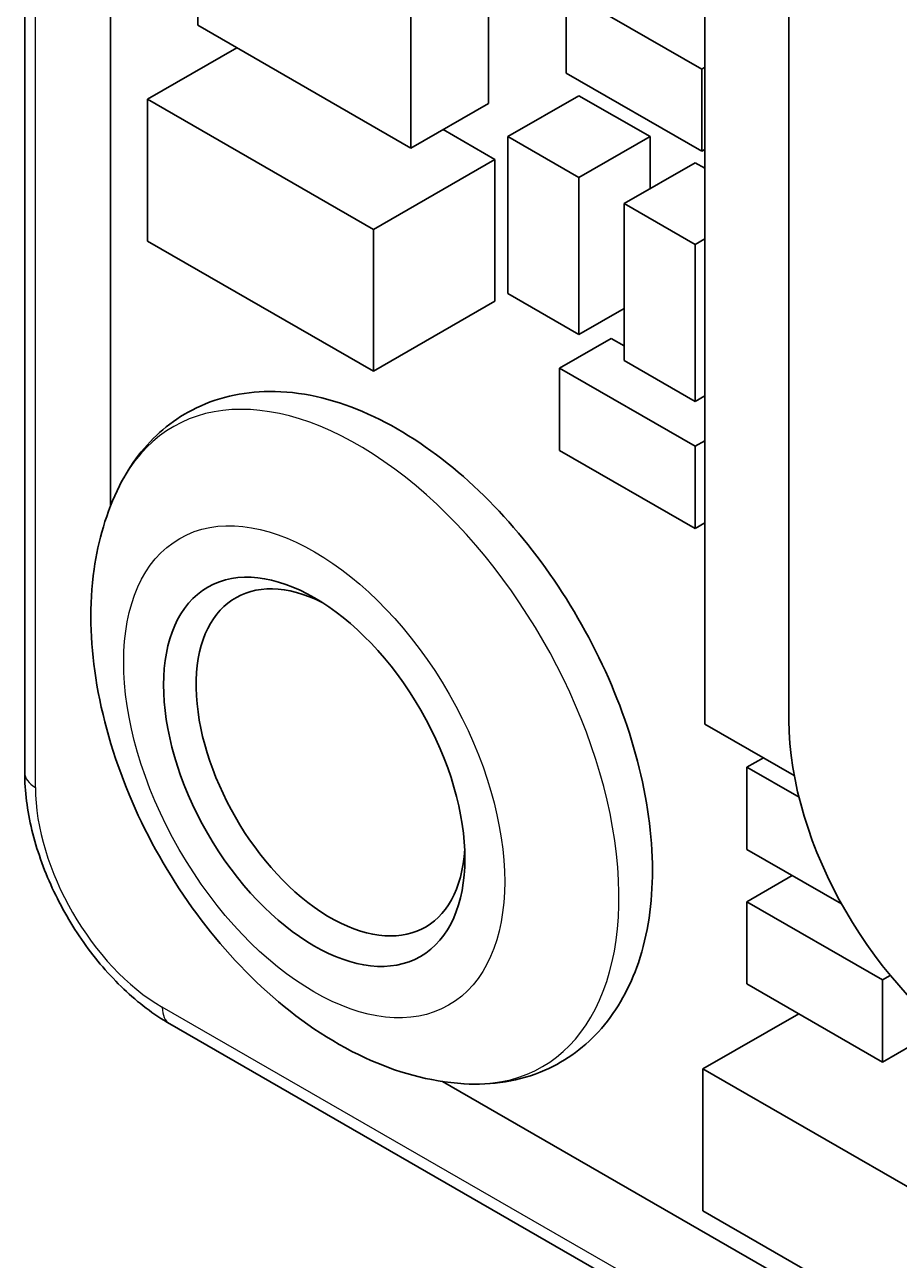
# Model space of a CAD drawing. Header units: millimetres. Extents: x 0 to 119, y 0 to 84.
# Drawn here: x 30.75 to 34.58, y 11.98 to 17.39 of the extents above; entities that cross this region are included whole.
import ezdxf

# ---------------------------------------------------------------- set-up
doc = ezdxf.new("R2010")
doc.units = ezdxf.units.MM
doc.header["$LTSCALE"] = 0.2
doc.layers.add('Sichtbar (ISO)', color=7, linetype='Continuous', lineweight=35)
doc.layers.add('Sichtbar schmal (ISO)', color=7, linetype='Continuous', lineweight=25)

msp = doc.modelspace()

# ---------------------------------------------------------------- linework, layer by layer
at = {"layer": 'Sichtbar (ISO)'}
for p, q in [((30.7474, 14.1196), (30.7474, 31.517)), ((31.1233, 15.2873), (31.1233, 28.9011)), ((34.0931, 14.3494), (34.0931, 25.4681)), ((33.7254, 14.3321), (33.7254, 20.8725)), ((31.5051, 17.3915), (31.5051, 18.209)), ((32.7779, 17.867), (32.7779, 17.0494)), ((32.4385, 17.6715), (32.4385, 16.854)), ((33.1173, 17.182), (33.1173, 17.5417)), ((33.1173, 17.5417), (33.7113, 17.1997)), ((32.4385, 16.854), (31.5051, 17.3915)), ((31.6756, 17.2933), (31.2845, 17.0681)), ((33.7254, 17.2078), (33.7113, 17.1997)), ((33.7113, 16.8399), (33.1173, 17.182)), ((33.7113, 17.1997), (33.7113, 16.8399)), ((31.2845, 16.4467), (31.2845, 17.0681)), ((31.2845, 17.0681), (32.2744, 16.498)), ((32.7779, 17.0494), (32.4385, 16.854)), ((33.1739, 17.083), (32.8628, 16.9038)), ((33.1739, 17.083), (33.485, 16.9038)), ((32.5791, 16.935), (32.8062, 16.8042)), ((32.8628, 16.9038), (33.1739, 16.7247)), ((32.8628, 16.2171), (32.8628, 16.9038)), ((33.485, 16.9038), (33.1739, 16.7247)), ((33.485, 16.9038), (33.485, 16.6758)), ((33.7254, 16.8481), (33.7113, 16.8399)), ((32.8062, 16.8042), (32.2744, 16.498)), ((32.8062, 16.8042), (32.8062, 16.1829)), ((33.683, 16.7898), (33.3719, 16.6107)), ((33.683, 16.7898), (33.7254, 16.7654)), ((33.1739, 16.7247), (33.1739, 16.0379)), ((33.3719, 16.6107), (33.683, 16.4315)), ((33.3719, 15.9239), (33.3719, 16.6107)), ((32.2744, 15.8767), (31.2845, 16.4467)), ((32.2744, 16.498), (32.2744, 15.8767)), ((33.7254, 16.4559), (33.683, 16.4315)), ((33.683, 16.4315), (33.683, 15.7448)), ((32.8062, 16.1829), (32.2744, 15.8767)), ((33.1739, 16.0379), (32.8628, 16.2171)), ((33.3719, 16.1519), (33.1739, 16.0379)), ((33.3153, 16.0205), (33.089, 15.8902)), ((33.3153, 16.0205), (33.3719, 15.9879)), ((33.683, 15.7448), (33.3719, 15.9239)), ((33.089, 15.5305), (33.089, 15.8902)), ((33.089, 15.8902), (33.683, 15.5482)), ((33.7254, 15.7692), (33.683, 15.7448)), ((33.683, 15.1884), (33.089, 15.5305)), ((33.7254, 15.5726), (33.683, 15.5482)), ((33.683, 15.5482), (33.683, 15.1884)), ((33.7254, 15.2129), (33.683, 15.1884)), ((34.1166, 14.1069), (33.7254, 14.3321)), ((33.9817, 14.1846), (33.9093, 14.1429)), ((33.9093, 13.7831), (33.9093, 14.1429)), ((33.9093, 14.1429), (34.1373, 14.0116)), ((34.3236, 13.5446), (33.9093, 13.7831)), ((34.108, 13.6687), (33.9093, 13.5542)), ((33.9093, 13.1945), (33.9093, 13.5542)), ((33.9093, 13.5542), (34.5032, 13.2122)), ((34.5369, 13.2316), (34.5032, 13.2122)), ((34.5032, 13.2122), (34.5032, 12.8525)), ((34.5032, 12.8525), (33.9093, 13.1945)), ((34.1363, 13.0638), (33.7169, 12.8223)), ((46.1389, 4.5217), (31.3828, 13.0192)), ((34.7578, 12.9991), (34.5032, 12.8525)), ((33.7169, 12.2009), (33.7169, 12.8223)), ((33.7169, 12.8223), (34.7069, 12.2522)), ((35.5724, 11.0418), (32.5759, 12.7674)), ((34.7069, 11.6309), (33.7169, 12.2009))]:
    msp.add_line(p, q, dxfattribs=at)
msp.add_ellipse((32.0148, 14.1231), major_axis=(-0.4655, 0.8083), ratio=0.578093, dxfattribs=at)
for centre, major_axis, start_param, end_param in [((32.0864, 14.1643), (-0.4152, 0.721), 5.558238, 10.149725), ((34.9416, 13.8608), (-0.5988, 1.0399), 0.787332, 2.358128)]:
    msp.add_ellipse(centre, major_axis=major_axis, ratio=0.578093, start_param=start_param, end_param=end_param, dxfattribs=at)
for points, knots in [([(32.6706, 12.7573), (32.7926, 12.7498), (32.9144, 12.7685), (33.1191, 12.8582), (33.2039, 12.9214), (33.3439, 13.0821), (33.3975, 13.1804), (33.4762, 13.412), (33.4957, 13.5487), (33.4955, 13.8458), (33.4728, 14.0074), (33.3877, 14.3324), (33.3255, 14.4957), (33.1691, 14.8082), (33.0751, 14.9575), (32.8636, 15.2295), (32.746, 15.352), (32.4954, 15.5586), (32.3624, 15.6423), (32.0919, 15.7572), (31.9541, 15.7893), (31.7001, 15.7876), (31.5835, 15.7609), (31.3889, 15.6594), (31.309, 15.591), (31.214, 15.4676), (31.1863, 15.423), (31.1627, 15.3758)], [5.131082, 5.131082, 5.131082, 5.131082, 5.43237, 5.43237, 5.692412, 5.692412, 5.965756, 5.965756, 6.283856, 6.283856, 6.625361, 6.625361, 6.965831, 6.965831, 7.303633, 7.303633, 7.64216, 7.64216, 7.983982, 7.983982, 8.320558, 8.320558, 8.613487, 8.613487, 8.872105, 8.872105, 9.002217, 9.002217, 9.002217, 9.002217]), ([(31.1627, 15.3758), (31.104, 15.2587), (31.0691, 15.1348), (31.0294, 14.853), (31.0341, 14.6936), (31.085, 14.3624), (31.1352, 14.1904), (31.2727, 13.86), (31.3598, 13.7016), (31.5635, 13.4092), (31.68, 13.2752), (31.9392, 13.042), (32.0821, 12.9429), (32.3723, 12.8089), (32.5171, 12.7667), (32.6706, 12.7573)], [2.719032, 2.719032, 2.719032, 2.719032, 2.99186, 2.99186, 3.334365, 3.334365, 3.706109, 3.706109, 4.07309, 4.07309, 4.439229, 4.439229, 4.810806, 4.810806, 5.131082, 5.131082, 5.131082, 5.131082]), ([(31.3828, 13.0192), (31.3121, 13.0599), (31.2442, 13.1118), (31.1174, 13.2325), (31.0583, 13.3014), (30.9529, 13.4507), (30.9065, 13.5311), (30.8299, 13.6971), (30.7997, 13.7827), (30.7585, 13.9531), (30.7474, 14.0379), (30.7474, 14.1196)], [1.570796, 1.570796, 1.570796, 1.570796, 1.884956, 1.884956, 2.199115, 2.199115, 2.513274, 2.513274, 2.827433, 2.827433, 3.141593, 3.141593, 3.141593, 3.141593])]:
    msp.add_open_spline(points, degree=3, knots=knots, dxfattribs=at)
at = {"layer": 'Sichtbar schmal (ISO)'}
for p, q in [((30.7943, 14.0544), (30.7943, 31.4518)), ((46.1056, 4.5952), (31.3495, 13.0927))]:
    msp.add_line(p, q, dxfattribs=at)
for centre, major_axis, ratio, start_param, end_param in [((32.2056, 14.2329), (0.807, -1.4014), 0.578093, 5.918414, 9.789549), ((30.9074, 14.1196), (-0.16, 0), 0.575862, 0, 0.785398), ((31.3495, 13.7347), (-0.3919, 0.6805), 0.578093, 0.787332, 2.358128), ((31.4627, 13.1578), (-0.0798, -0.1387), 0.578093, 5.495853, 6.283185)]:
    msp.add_ellipse(centre, major_axis=major_axis, ratio=ratio, start_param=start_param, end_param=end_param, dxfattribs=at)
msp.add_ellipse((32.0148, 14.1231), major_axis=(-0.5885, 1.0219), ratio=0.578093, dxfattribs=at)

doc.saveas('drawing.dxf')
